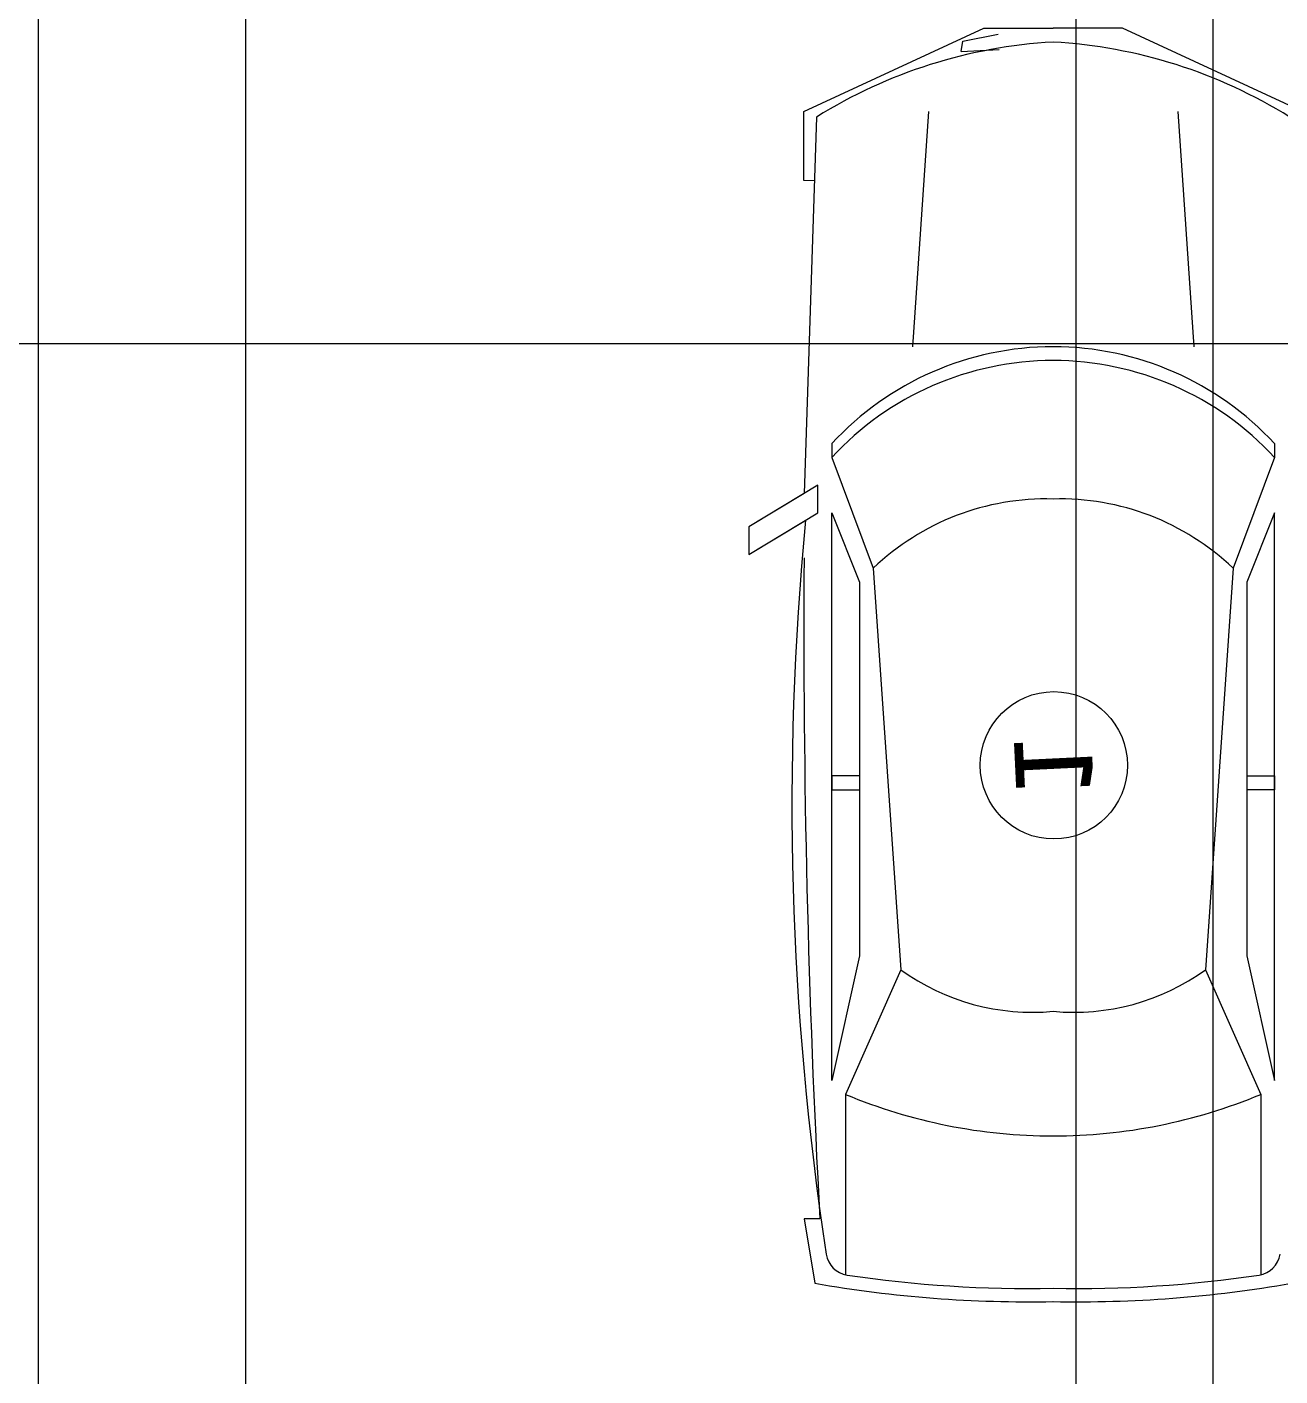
# Model space of a CAD drawing. Header units: millimetres. Extents: x 43168.9 to 43194.6, y -25545.1 to -25543.4.
# Drawn here: x 43170.2682 to 43170.3587, y -25544.0585 to -25543.961 of the extents above; entities that cross this region are included whole.
import ezdxf
from ezdxf.enums import TextEntityAlignment as Align

# ---------------------------------------------------------------- set-up
doc = ezdxf.new("R2010")
doc.units = ezdxf.units.MM
doc.header["$LTSCALE"] = 200
doc.linetypes.add('DASHDOT', pattern=[1, 0.5, -0.25, 0, -0.25])
doc.linetypes.add('DASHDOT2', pattern=[0.5, 0.25, -0.125, 0, -0.125])
doc.layers.add('aks_sgh', color=5, linetype='DASHDOT2')
doc.layers.add('yapi-yaklasma_sgh', color=41, linetype='DASHDOT')
doc.styles.add('text1', font='VERDANA.TTF')

msp = doc.modelspace()

# ---------------------------------------------------------------- linework, layer by layer
at = {"color": 0}
for p, q in [((43170.32433262882, -25543.9671390161), (43170.33734339268, -25543.96113891467)), ((43170.32433262882, -25543.9671390161), (43170.33734339268, -25543.96113891467)), ((43170.33581437359, -25543.96206718944), (43170.33837924265, -25543.96155800369)), ((43170.33734339268, -25543.96113891467), (43170.3423434772, -25543.96113891467)), ((43170.33734339268, -25543.96113891467), (43170.3423434772, -25543.96113891467)), ((43170.34734356173, -25543.96113891467), (43170.3423434772, -25543.96113891467)), ((43170.34734356173, -25543.96113891467), (43170.3423434772, -25543.96113891467)), ((43170.3603543256, -25543.9671390161), (43170.34734356173, -25543.96113891467)), ((43170.3603543256, -25543.9671390161), (43170.34734356173, -25543.96113891467)), ((43170.3357067567, -25543.96281791203), (43170.33581437359, -25543.96206718944)), ((43170.3357067567, -25543.96281791203), (43170.33845161759, -25543.96266330228)), ((43170.32433262882, -25543.97213910062), (43170.32433262882, -25543.9671390161)), ((43170.32433262882, -25543.97213910062), (43170.32433262882, -25543.9671390161)), ((43170.33334332506, -25543.9671390161), (43170.33218704513, -25543.98413930349)), ((43170.35134362935, -25543.9671390161), (43170.35249990928, -25543.98413930349)), ((43170.32524622019, -25543.96755625327), (43170.32434317291, -25543.99473948268)), ((43170.32434317291, -25543.97213910062), (43170.32433262882, -25543.97213910062)), ((43170.32509314688, -25543.97216401532), (43170.32433262882, -25543.97213910062)), ((43170.32634320673, -25543.99113942183), (43170.32634320673, -25543.99213943873)), ((43170.35834374769, -25543.99113942183), (43170.35834374769, -25543.99213943873)), ((43170.32634320673, -25543.99213943873), (43170.32934325744, -25544.00013957397)), ((43170.35834374769, -25543.99213943873), (43170.35534369697, -25544.00013957397)), ((43170.32534318982, -25543.99413947254), (43170.32034310529, -25543.99713952326)), ((43170.32434317291, -25543.99473948268), (43170.32034310529, -25543.99713952326)), ((43170.32534318982, -25543.99613950635), (43170.32534318982, -25543.99413947254)), ((43170.32034310529, -25543.99913955707), (43170.32534318982, -25543.99613950635)), ((43170.32634320673, -25544.03714019946), (43170.32634320673, -25543.99613950635)), ((43170.32634320673, -25543.99613950635), (43170.32834324054, -25544.00113959088)), ((43170.35834374769, -25543.99613950635), (43170.35634371388, -25544.00113959088)), ((43170.35834374769, -25544.03714019946), (43170.35834374769, -25543.99613950635)), ((43170.32034310529, -25543.99913955707), (43170.32434317291, -25543.99673951649)), ((43170.32034310529, -25543.99713952326), (43170.32034310529, -25543.99913955707)), ((43170.32034310529, -25543.99713952326), (43170.32034310529, -25543.99913955707)), ((43170.32934325744, -25544.00013957397), (43170.33134329125, -25544.02914006422)), ((43170.35534369697, -25544.00013957397), (43170.35334366316, -25544.02914006422)), ((43170.32834324054, -25544.00113959088), (43170.32834324054, -25544.02814004732)), ((43170.35634371388, -25544.00113959088), (43170.35634371388, -25544.02814004732)), ((43170.32834324054, -25544.01513982755), (43170.32634320673, -25544.01513982755)), ((43170.32634320673, -25544.01513982755), (43170.32634320673, -25544.01613984445)), ((43170.35634371388, -25544.01513982755), (43170.35834374769, -25544.01513982755)), ((43170.35834374769, -25544.01513982755), (43170.35834374769, -25544.01613984445)), ((43170.32634320673, -25544.01613984445), (43170.32834324054, -25544.01613984445)), ((43170.35834374769, -25544.01613984445), (43170.35634371388, -25544.01613984445)), ((43170.32834324054, -25544.02814004732), (43170.32634320673, -25544.03714019946)), ((43170.35634371388, -25544.02814004732), (43170.35834374769, -25544.03714019946)), ((43170.33134329125, -25544.02914006422), (43170.32734322363, -25544.03814021637)), ((43170.35334366316, -25544.02914006422), (43170.35734373079, -25544.03814021637)), ((43170.32734322363, -25544.03814021637), (43170.32734322363, -25544.05116457732)), ((43170.35734373079, -25544.03814021637), (43170.35734373079, -25544.05116457732)), ((43170.32434317291, -25544.04714036852), (43170.32511694398, -25544.05178299492)), ((43170.32534318982, -25544.04714036852), (43170.32434317291, -25544.04714036852)), ((43170.3254849426, -25544.04714036852), (43170.32434317291, -25544.04714036852))]:
    msp.add_line(p, q, dxfattribs=at)
msp.add_line((43170.3370797827, -25544.01462748453), (43170.3370797827, -25544.01462748453))
at = {"linetype": 'Continuous'}
msp.add_circle((43170.34239372025, -25544.01437357962), 0.005320000000000346, dxfattribs=at)
at = {"color": 0}
for centre, radius, start, end in [((43170.34434351102, -25543.99813954016), 0.03605612228057108, 93.17982954175338, 121.9821208195799), ((43170.34034344339, -25543.99813954016), 0.03605612228057108, 58.01787918042012, 86.82017045824662), ((43170.3423434772, -25544.00592538607), 0.02178608257773878, 90, 137.2587549555883), ((43170.3423434772, -25544.00592538607), 0.02178608257773878, 42.74124504441167, 90), ((43170.3423434772, -25544.00692540297), 0.02178608257773878, 90, 137.2587549555883), ((43170.3423434772, -25544.00692540297), 0.02178608257773878, 42.74124504441167, 90), ((43170.34184346876, -25544.01323979543), 0.0181072108613248, 88.41764539243664, 133.6573759964856), ((43170.34284348566, -25544.01323979543), 0.0181072108613248, 46.34262400351442, 91.58235460756336), ((43170.53785640359, -25544.01716340447), 0.2143856953616721, 174.5157722221091, 188.7238197954231), ((43171.11490020941, -25544.00437568823), 0.7905727552520726, 179.6386925190084, 183.1008306676707), ((43170.34084345185, -25544.01597317497), 0.01623637964533992, 234.1888356708188, 275.3009265807162), ((43170.34384350257, -25544.01597317497), 0.01623637964533992, 264.6990734192838, 305.8111643291812), ((43170.3423434772, -25544.00213960778), 0.03900065930309958, 247.3801356131465, 270), ((43170.3423434772, -25544.00213960778), 0.03900065930309958, 270, 292.6198643868535), ((43170.32773012989, -25544.0494066514), 0.0018, 188.7238197954231, 261.5115368966201), ((43170.35695682452, -25544.0494066514), 0.0018, 278.48846310338, 351.2761802045768), ((43170.34055587059, -25543.96346925521), 0.08868921503438901, 261.5115368966201, 271.1549237942075), ((43170.34413108382, -25543.96346925521), 0.08868921503438901, 268.8450762057925, 278.48846310338), ((43170.34055587059, -25543.96346925521), 0.08965309296207911, 260.0838130198713, 271.1549237942075), ((43170.34413108382, -25543.96346925521), 0.08965309296207911, 268.8450762057925, 279.9161869801287)]:
    msp.add_arc(centre, radius, start, end, dxfattribs=at)
at = {"layer": 'aks_sgh'}
for p, q in [((43170.26899999916, -25543.74091939969), (43170.26899999916, -25544.78991939969)), ((43170.35387904171, -25543.74091939969), (43170.35387904171, -25544.78991939969)), ((43171.17087959124, -25543.98391939969), (43170.19487849217, -25543.98391939969))]:
    msp.add_line(p, q, dxfattribs=at)
at = {"layer": 'yapi-yaklasma_sgh'}
for p, q in [((43170.28399999916, -25544.7875909039), (43170.28399999916, -25543.79475840276)), ((43170.34399999916, -25544.72614544623), (43170.34399999916, -25543.79832022829))]:
    msp.add_line(p, q, dxfattribs=at)

# ---------------------------------------------------------------- texts
at = {"linetype": 'Continuous', "style": 'text1', "text_generation_flag": 4}
msp.add_attdef('1', text='', height=0.005600000000000291, rotation=92.73556609848184, dxfattribs=at).set_placement((43170.34239372025, -25544.01437357962), align=Align.MIDDLE)

doc.saveas('drawing.dxf')
